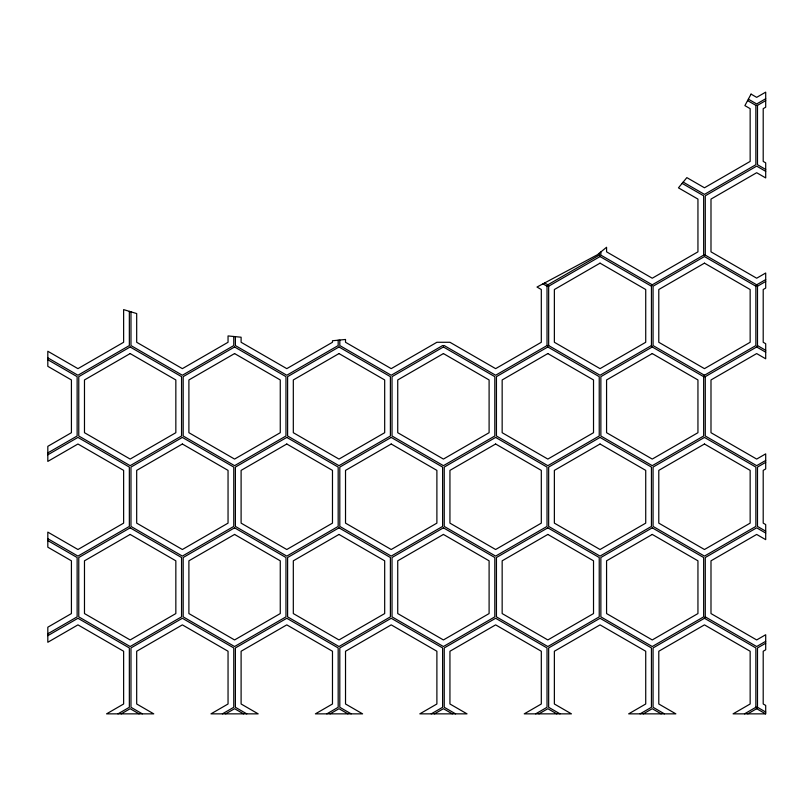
<?xml version="1.0" encoding="UTF-8"?>
<svg xmlns="http://www.w3.org/2000/svg" width="806" height="806" viewBox="0 0 806 806"><rect width="100%" height="100%" fill="white"/><g stroke="black" fill="none" stroke-linecap="round" stroke-linejoin="round"><path stroke-width="1.21" d="M651.439 286.221L652.255 284.81L703.648 255.139L705.28 255.139L756.673 284.81L757.489 286.221L757.489 345.573L756.673 346.983L705.28 376.654L703.648 376.654L652.255 346.983L651.439 345.573L651.439 286.221L600.047 256.55L599.231 253.286M765.7 279.601L756.673 284.81L755.857 286.221L755.857 345.573L704.464 375.243L703.648 376.654L703.648 435.996L652.255 465.677L600.863 435.996L600.863 376.654L652.255 346.983M664.436 713.854L653.072 707.295L653.072 647.943L704.464 618.273L705.28 616.862L705.28 557.52L756.673 527.839L765.7 533.048M47.816 452.932L77.134 435.996L77.134 376.654L47.816 359.728M47.816 454.816L77.95 437.416L129.343 467.087L129.343 526.429L77.95 556.1L47.816 538.7M765.7 98.745L756.673 103.954L748.351 99.148M747.585 100.589L755.857 105.364L757.489 105.364L765.7 100.629M599.231 255.139L547.838 284.81L547.022 286.221L547.022 345.573L495.63 375.243L444.237 345.573L442.605 345.573L391.212 375.243L339.81 345.573L339.81 340.031M600.047 256.55L548.654 286.221L547.022 286.221L542.932 283.863M47.816 633.788L77.134 616.862L77.134 557.52L47.816 540.584M47.816 635.672L77.95 618.273L129.343 647.943L129.343 707.295L117.978 713.854M651.439 345.573L600.047 375.243L548.654 345.573L547.022 345.573M757.489 286.221L765.7 281.485M121.243 713.854L130.159 708.706L139.075 713.854M222.396 713.854L233.76 707.295L233.76 647.943L182.368 618.273L130.975 647.943L130.975 707.295L142.34 713.854M225.66 713.854L234.576 708.706L243.493 713.854M326.823 713.854L338.177 707.295L338.177 647.943L286.785 618.273L235.392 647.943L235.392 707.295L246.757 713.854M765.7 460.468L756.673 465.677L705.28 435.996L705.28 376.654M330.087 713.854L338.994 708.706L347.91 713.854M765.7 462.352L757.489 467.087L757.489 526.429L765.7 531.164M431.24 713.854L442.605 707.295L442.605 647.943L391.212 618.273L339.81 647.943L339.81 707.295L351.174 713.854M434.505 713.854L443.421 708.706L452.337 713.854M535.658 713.854L547.022 707.295L547.022 647.943L495.63 618.273L444.237 647.943L444.237 707.295L455.591 713.854M538.922 713.854L547.838 708.706L556.755 713.854M640.075 713.854L651.439 707.295L651.439 647.943L600.047 618.273L548.654 647.943L548.654 707.295L560.019 713.854M765.7 641.324L756.673 646.533L705.28 616.862M643.339 713.854L652.255 708.706L661.172 713.854M765.7 643.208L757.489 647.943L757.489 707.295L756.673 708.706L747.767 713.854M744.502 713.854L755.857 707.295L757.489 707.295L765.7 712.03M765.7 169.451L757.489 164.706L757.489 105.364M765.7 171.335L756.673 166.127L705.28 195.798L705.28 255.139M683.176 182.096L704.464 194.387L755.857 164.706L755.857 105.364M682.128 183.375L703.648 195.798L703.648 255.139M755.857 286.221L704.464 256.55L653.072 286.221L653.072 345.573L704.464 375.243M652.255 284.81L600.863 255.139L600.863 251.946M757.489 345.573L765.7 350.308M756.673 346.983L765.7 352.192M544.624 282.956L547.838 284.81L548.654 286.221L548.654 345.573M704.464 618.273L755.857 647.943L755.857 707.295L756.673 708.706L765.589 713.854M47.816 357.844L77.95 375.243L129.343 345.573L129.343 311.338M338.177 340.192L338.177 345.573L286.785 375.243L235.392 345.573L235.392 336.656M233.76 336.495L233.76 345.573L182.368 375.243L130.975 345.573L130.975 311.831M751.051 94.111L744.895 105.626L750.154 108.659L750.154 161.412L704.464 187.788L686.853 177.622L678.461 187.848L697.946 199.092L697.946 251.845L652.255 278.221L606.575 251.845L606.575 247.261L597.538 254.676L536.998 287.037L541.31 289.525L541.31 342.278L495.63 368.644L449.939 342.278L436.892 342.278L391.212 368.644L345.522 342.278L345.522 339.467L332.475 340.757L332.475 342.278L286.785 368.644L241.105 342.278L241.105 337.22L228.048 335.931L228.048 342.278L182.368 368.644L136.688 342.278L136.688 313.564L123.63 309.605L123.63 342.278L77.95 368.644L47.816 351.255L47.816 366.327L71.422 379.948L71.422 432.701L47.816 446.333L47.816 461.405L77.95 444.005L123.63 470.382L123.63 523.134L77.95 549.511L47.816 532.111L47.816 547.183L71.422 560.815L71.422 613.567L47.816 627.199L47.816 642.271L77.95 624.872L123.63 651.248L123.63 703.991L106.563 713.854L153.755 713.854L136.688 703.991L136.688 651.248L182.368 624.872L228.048 651.248L228.048 703.991L210.981 713.854L258.172 713.854L241.105 703.991L241.105 651.248L286.785 624.872L332.475 651.248L332.475 703.991L315.398 713.854L362.599 713.854L345.522 703.991L345.522 651.248L391.212 624.872L436.892 651.248L436.892 703.991L419.815 713.854L467.017 713.854L449.939 703.991L449.939 651.248L495.63 624.872L541.31 651.248L541.31 703.991L524.243 713.854L571.434 713.854L554.367 703.991L554.367 651.248L600.047 624.872L645.727 651.248L645.727 703.991L628.66 713.854L675.861 713.854L658.784 703.991L658.784 651.248L704.464 624.872L750.154 651.248L750.154 703.991L733.077 713.854L765.7 713.854L765.7 705.431L763.201 703.991L763.201 651.248L765.7 649.797L765.7 634.735L756.673 639.944L710.993 613.567L710.993 560.815L756.673 534.438L765.7 539.647L765.7 524.575L763.201 523.134L763.201 470.382L765.7 468.941L765.7 453.869L756.673 459.077L710.993 432.701L710.993 379.948L756.673 353.572L765.7 358.791L765.7 343.719L763.201 342.278L763.201 289.525L765.7 288.085L765.7 273.012L756.673 278.221L710.993 251.845L710.993 199.092L756.673 172.716L765.7 177.924L765.7 162.852L763.201 161.412L763.201 108.659L765.7 107.218L765.7 92.146L756.673 97.355L751.051 94.111M130.159 346.983L78.766 376.654L78.766 435.996L130.159 465.677L181.552 435.996L181.552 376.654L130.159 346.983M130.159 353.572L84.479 379.948L84.479 432.701L130.159 459.077L175.839 432.701L175.839 379.948L130.159 353.572M234.576 346.983L183.184 376.654L183.184 435.996L234.576 465.677L285.969 435.996L285.969 376.654L234.576 346.983M234.576 353.572L188.896 379.948L188.896 432.701L234.576 459.077L280.266 432.701L280.266 379.948L234.576 353.572M182.368 437.416L130.975 467.087L130.975 526.429L182.368 556.1L233.76 526.429L233.76 467.087L182.368 437.416M338.994 346.983L287.601 376.654L287.601 435.996L338.994 465.677L390.396 435.996L390.396 376.654L338.994 346.983M182.368 444.005L136.688 470.382L136.688 523.134L182.368 549.511L228.048 523.134L228.048 470.382L182.368 444.005M338.994 353.572L293.313 379.948L293.313 432.701L338.994 459.077L384.684 432.701L384.684 379.948L338.994 353.572M130.159 527.839L78.766 557.52L78.766 616.862L130.159 646.533L181.552 616.862L181.552 557.52L130.159 527.839M286.785 437.416L235.392 467.087L235.392 526.429L286.785 556.1L338.177 526.429L338.177 467.087L286.785 437.416M443.421 346.983L392.028 376.654L392.028 435.996L443.421 465.677L494.813 435.996L494.813 376.654L443.421 346.983M130.159 534.438L84.479 560.815L84.479 613.567L130.159 639.944L175.839 613.567L175.839 560.815L130.159 534.438M286.785 444.005L241.105 470.382L241.105 523.134L286.785 549.511L332.475 523.134L332.475 470.382L286.785 444.005M443.421 353.572L397.731 379.948L397.731 432.701L443.421 459.077L489.101 432.701L489.101 379.948L443.421 353.572M600.047 263.149L554.367 289.525L554.367 342.278L600.047 368.644L645.727 342.278L645.727 289.525L600.047 263.149M234.576 527.839L183.184 557.52L183.184 616.862L234.576 646.533L285.969 616.862L285.969 557.52L234.576 527.839M391.212 437.416L339.81 467.087L339.81 526.429L391.212 556.1L442.605 526.429L442.605 467.087L391.212 437.416M547.838 346.983L496.446 376.654L496.446 435.996L547.838 465.677L599.231 435.996L599.231 376.654L547.838 346.983M234.576 534.438L188.896 560.815L188.896 613.567L234.576 639.944L280.266 613.567L280.266 560.815L234.576 534.438M391.212 444.005L345.522 470.382L345.522 523.134L391.212 549.511L436.892 523.134L436.892 470.382L391.212 444.005M547.838 353.572L502.158 379.948L502.158 432.701L547.838 459.077L593.518 432.701L593.518 379.948L547.838 353.572M704.464 263.149L658.784 289.525L658.784 342.278L704.464 368.644L750.154 342.278L750.154 289.525L704.464 263.149M338.994 527.839L287.601 557.52L287.601 616.862L338.994 646.533L390.396 616.862L390.396 557.52L338.994 527.839M495.63 437.416L444.237 467.087L444.237 526.429L495.63 556.1L547.022 526.429L547.022 467.087L495.63 437.416M338.994 534.438L293.313 560.815L293.313 613.567L338.994 639.944L384.684 613.567L384.684 560.815L338.994 534.438M495.63 444.005L449.939 470.382L449.939 523.134L495.63 549.511L541.31 523.134L541.31 470.382L495.63 444.005M652.255 353.572L606.575 379.948L606.575 432.701L652.255 459.077L697.946 432.701L697.946 379.948L652.255 353.572M443.421 527.839L392.028 557.52L392.028 616.862L443.421 646.533L494.813 616.862L494.813 557.52L443.421 527.839M600.047 437.416L548.654 467.087L548.654 526.429L600.047 556.1L651.439 526.429L651.439 467.087L600.047 437.416M443.421 534.438L397.731 560.815L397.731 613.567L443.421 639.944L489.101 613.567L489.101 560.815L443.421 534.438M600.047 444.005L554.367 470.382L554.367 523.134L600.047 549.511L645.727 523.134L645.727 470.382L600.047 444.005M547.838 527.839L496.446 557.52L496.446 616.862L547.838 646.533L599.231 616.862L599.231 557.52L547.838 527.839M704.464 437.416L653.072 467.087L653.072 526.429L704.464 556.1L755.857 526.429L755.857 467.087L704.464 437.416M547.838 534.438L502.158 560.815L502.158 613.567L547.838 639.944L593.518 613.567L593.518 560.815L547.838 534.438M704.464 444.005L658.784 470.382L658.784 523.134L704.464 549.511L750.154 523.134L750.154 470.382L704.464 444.005M652.255 527.839L600.863 557.52L600.863 616.862L652.255 646.533L703.648 616.862L703.648 557.52L652.255 527.839M652.255 534.438L606.575 560.815L606.575 613.567L652.255 639.944L697.946 613.567L697.946 560.815L652.255 534.438"/></g></svg>
